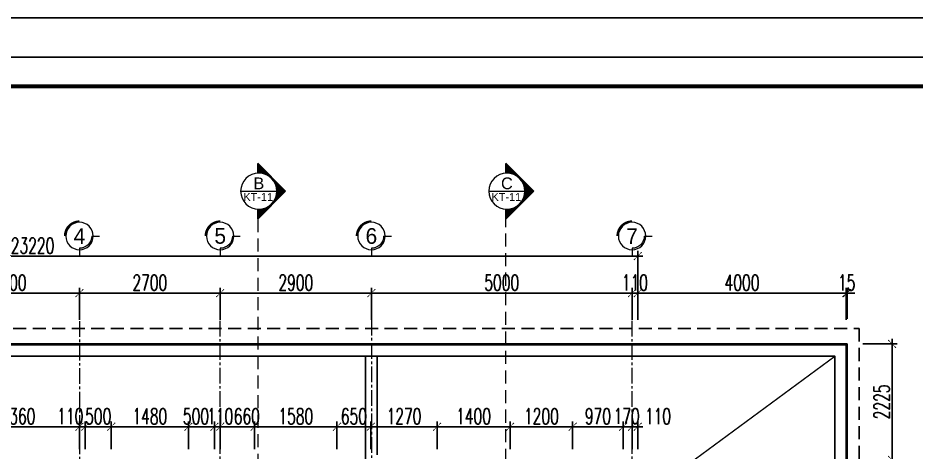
# Model space of a CAD drawing. Header units: millimetres. Extents: x -34806 to 662668, y 63228 to 99452.
# Drawn here: x 99165 to 116393, y 89245 to 97563 of the extents above; entities that cross this region are included whole.
import ezdxf
from ezdxf.enums import TextEntityAlignment as Align

# ---------------------------------------------------------------- set-up
doc = ezdxf.new("R2010")
doc.units = ezdxf.units.MM
doc.header["$LTSCALE"] = 200
doc.header["$MEASUREMENT"] = 0
doc.header["$PDMODE"] = 3
doc.header["$PDSIZE"] = 50
doc.linetypes.add('CENTER2', pattern=[1.125, 0.75, -0.125, 0.125, -0.125])
doc.linetypes.add('DASHED2', pattern=[0.375, 0.25, -0.125])
doc.layers.get('0').update_dxf_attribs({"color": 95, "linetype": 'CONTINUOUS'})
doc.layers.get('DEFPOINTS').update_dxf_attribs({"linetype": 'CONTINUOUS'})
for name, color, linetype, lineweight in [('cat', 1, 'CONTINUOUS', 40), ('hacth', 251, 'CONTINUOUS', 13), ('hatch', 251, 'CONTINUOUS', 5), ('thay', 7, 'CONTINUOUS', 18), ('tim', 254, 'CENTER2', 9)]:
    doc.layers.add(name, color=color, linetype=linetype, lineweight=lineweight)
for name, color, linetype in [('DIM', 1, 'CONTINUOUS'), ('KHUNGTEN', 7, 'CONTINUOUS'), ('Net_Manh', 155, 'CONTINUOUS'), ('TEXT', 7, 'CONTINUOUS'), ('TPTA-Dimention', 251, 'CONTINUOUS'), ('TPTA-Text', 253, 'CONTINUOUS'), ('TPTA-Virtural', 253, 'CONTINUOUS')]:
    doc.layers.add(name, color=color, linetype=linetype)
doc.styles.add('Aria H iso', font='VHARIAL.ttf')
doc.styles.add('CHU HOA Day', font='VHARIAL.ttf')
doc.styles.add('dam', font='VHAVANB.ttf', dxfattribs={"width": 0.9, "height": 450})
doc.styles.add('Scale', font='vnsimli.shx', dxfattribs={"width": 0.65, "bigfont": 'bigfont.shx'})
doc.dimstyles.new('Scale', dxfattribs={"dimscale": 10, "dimtxt": 2, "dimasz": 0.8, "dimexe": 1, "dimexo": 0, "dimgap": 0.5, "dimtad": 1, "dimdec": 0, "dimzin": 0, "dimdsep": 46, "dimtxsty": 'Scale', "dimblk": 'ARCHTICK', "dimcen": 1, "dimdle": 1, "dimclrd": 8, "dimclre": 251, "dimclrt": 3, "dimadec": 0, "dimazin": 0, "dimtfac": 1, "dimtdec": 0, "dimtix": 1, "dimtmove": 2, "dimatfit": 3, "dimfxl": 1, "dimtolj": 1, "dimtzin": 0, "dimarcsym": 0})

# ---------------------------------------------------------------- blocks, each defined once
blk = doc.blocks.new('_ArchTick')
at = {"layer": 'DIM', "color": 150}
blk.add_lwpolyline([(0.5, 0.5, 0.133, 0, 0), (0, 0, 0, 0.133, 0), (-0.5, -0.5, 0.133, 0.133, 0)], format="xyseb", dxfattribs=at)
blk = doc.blocks.new('*D1170')
at = {"layer": 'DEFPOINTS', "color": 0}
for p in [(111055, 93000), (87835, 91781), (111055, 91781)]:
    blk.add_point(p, dxfattribs=at)
at = {"layer": 'TPTA-Text', "color": 251, "lineweight": -2}
for p, q in [((87835, 91781), (87835, 93100)), ((111055, 91781), (111055, 93100))]:
    blk.add_line(p, q, dxfattribs=at)
at = {"layer": 'TPTA-Text', "color": 8, "lineweight": -2}
blk.add_line((87735, 93000), (111155, 93000), dxfattribs=at)
at = {"layer": 'TPTA-Text', "color": 8, "lineweight": -2, "xscale": 150, "yscale": 150, "zscale": 150, "rotation": 180}
blk.add_blockref('_ArchTick', (87835, 93000), dxfattribs=at)
at = {"layer": 'TPTA-Text', "color": 8, "lineweight": -2, "xscale": 150, "yscale": 150, "zscale": 150}
blk.add_blockref('_ArchTick', (111055, 93000), dxfattribs=at)
at = {"layer": 'TPTA-Text', "color": 3, "insert": (99445, 93200), "char_height": 300, "attachment_point": 5, "style": 'Scale'}
blk.add_mtext('\\A1;23220', dxfattribs=at)
blk = doc.blocks.new('*D1171')
at = {"layer": 'DEFPOINTS', "color": 0}
for p in [(110945, 92291), (110945, 91781), (111055, 91781)]:
    blk.add_point(p, dxfattribs=at)
at = {"layer": 'TPTA-Text', "color": 251, "lineweight": -2}
for p, q in [((110945, 91781), (110945, 92391)), ((111055, 91781), (111055, 92391))]:
    blk.add_line(p, q, dxfattribs=at)
at = {"layer": 'TPTA-Text', "color": 8, "lineweight": -2}
for p, q in [((110945, 92291), (110795, 92291)), ((111055, 92291), (110945, 92291)), ((111055, 92291), (111205, 92291))]:
    blk.add_line(p, q, dxfattribs=at)
at = {"layer": 'TPTA-Text', "color": 8, "lineweight": -2, "xscale": 150, "yscale": 150, "zscale": 150}
blk.add_blockref('_ArchTick', (110945, 92291), dxfattribs=at)
at = {"layer": 'TPTA-Text', "color": 8, "lineweight": -2, "xscale": 150, "yscale": 150, "zscale": 150, "rotation": 180}
blk.add_blockref('_ArchTick', (111055, 92291), dxfattribs=at)
at = {"layer": 'TPTA-Text', "color": 3, "insert": (111000, 92491), "char_height": 300, "attachment_point": 5, "style": 'Scale'}
blk.add_mtext('\\A1;110', dxfattribs=at)
blk = doc.blocks.new('*D1172')
at = {"layer": 'DEFPOINTS', "color": 0}
for p in [(105945, 92291), (105945, 91781), (110945, 91781)]:
    blk.add_point(p, dxfattribs=at)
at = {"layer": 'TPTA-Text', "color": 251, "lineweight": -2}
for p, q in [((105945, 91781), (105945, 92391)), ((110945, 91781), (110945, 92391))]:
    blk.add_line(p, q, dxfattribs=at)
at = {"layer": 'TPTA-Text', "color": 8, "lineweight": -2}
blk.add_line((111045, 92291), (105845, 92291), dxfattribs=at)
at = {"layer": 'TPTA-Text', "color": 8, "lineweight": -2, "xscale": 150, "yscale": 150, "zscale": 150, "rotation": 180}
blk.add_blockref('_ArchTick', (105945, 92291), dxfattribs=at)
at = {"layer": 'TPTA-Text', "color": 8, "lineweight": -2, "xscale": 150, "yscale": 150, "zscale": 150}
blk.add_blockref('_ArchTick', (110945, 92291), dxfattribs=at)
at = {"layer": 'TPTA-Text', "color": 3, "insert": (108445, 92491), "char_height": 300, "attachment_point": 5, "style": 'Scale'}
blk.add_mtext('\\A1;5000', dxfattribs=at)
blk = doc.blocks.new('*D1173')
at = {"layer": 'DEFPOINTS', "color": 0}
for p in [(103045, 92291), (103045, 91781), (105945, 91781)]:
    blk.add_point(p, dxfattribs=at)
at = {"layer": 'TPTA-Text', "color": 251, "lineweight": -2}
for p, q in [((103045, 91781), (103045, 92391)), ((105945, 91781), (105945, 92391))]:
    blk.add_line(p, q, dxfattribs=at)
at = {"layer": 'TPTA-Text', "color": 8, "lineweight": -2}
blk.add_line((106045, 92291), (102945, 92291), dxfattribs=at)
at = {"layer": 'TPTA-Text', "color": 8, "lineweight": -2, "xscale": 150, "yscale": 150, "zscale": 150, "rotation": 180}
blk.add_blockref('_ArchTick', (103045, 92291), dxfattribs=at)
at = {"layer": 'TPTA-Text', "color": 8, "lineweight": -2, "xscale": 150, "yscale": 150, "zscale": 150}
blk.add_blockref('_ArchTick', (105945, 92291), dxfattribs=at)
at = {"layer": 'TPTA-Text', "color": 3, "insert": (104495, 92491), "char_height": 300, "attachment_point": 5, "style": 'Scale'}
blk.add_mtext('\\A1;2900', dxfattribs=at)
blk = doc.blocks.new('*D1174')
at = {"layer": 'DEFPOINTS', "color": 0}
for p in [(100345, 92291), (100345, 91781), (103045, 91781)]:
    blk.add_point(p, dxfattribs=at)
at = {"layer": 'TPTA-Text', "color": 251, "lineweight": -2}
for p, q in [((100345, 91781), (100345, 92391)), ((103045, 91781), (103045, 92391))]:
    blk.add_line(p, q, dxfattribs=at)
at = {"layer": 'TPTA-Text', "color": 8, "lineweight": -2}
blk.add_line((103145, 92291), (100245, 92291), dxfattribs=at)
at = {"layer": 'TPTA-Text', "color": 8, "lineweight": -2, "xscale": 150, "yscale": 150, "zscale": 150, "rotation": 180}
blk.add_blockref('_ArchTick', (100345, 92291), dxfattribs=at)
at = {"layer": 'TPTA-Text', "color": 8, "lineweight": -2, "xscale": 150, "yscale": 150, "zscale": 150}
blk.add_blockref('_ArchTick', (103045, 92291), dxfattribs=at)
at = {"layer": 'TPTA-Text', "color": 3, "insert": (101695, 92491), "char_height": 300, "attachment_point": 5, "style": 'Scale'}
blk.add_mtext('\\A1;2700', dxfattribs=at)
blk = doc.blocks.new('*D1178')
at = {"layer": 'DEFPOINTS', "color": 0}
for p in [(115055, 92291), (111055, 91781), (115055, 91781)]:
    blk.add_point(p, dxfattribs=at)
at = {"layer": 'TPTA-Text', "color": 251, "lineweight": -2}
for p, q in [((111055, 91781), (111055, 92391)), ((115055, 91781), (115055, 92391))]:
    blk.add_line(p, q, dxfattribs=at)
at = {"layer": 'TPTA-Text', "color": 8, "lineweight": -2}
blk.add_line((110955, 92291), (115155, 92291), dxfattribs=at)
at = {"layer": 'TPTA-Text', "color": 8, "lineweight": -2, "xscale": 150, "yscale": 150, "zscale": 150, "rotation": 180}
blk.add_blockref('_ArchTick', (111055, 92291), dxfattribs=at)
at = {"layer": 'TPTA-Text', "color": 8, "lineweight": -2, "xscale": 150, "yscale": 150, "zscale": 150}
blk.add_blockref('_ArchTick', (115055, 92291), dxfattribs=at)
at = {"layer": 'TPTA-Text', "color": 3, "insert": (113055, 92491), "char_height": 300, "attachment_point": 5, "style": 'Scale'}
blk.add_mtext('\\A1;4000', dxfattribs=at)
blk = doc.blocks.new('*D1186')
at = {"layer": 'DEFPOINTS', "color": 0}
for p in [(115372, 91317), (115372, 89092), (115934, 89092)]:
    blk.add_point(p, dxfattribs=at)
at = {"layer": 'TPTA-Text', "color": 251, "lineweight": -2}
for p, q in [((115372, 91317), (116034, 91317)), ((115372, 89092), (116034, 89092))]:
    blk.add_line(p, q, dxfattribs=at)
at = {"layer": 'TPTA-Text', "color": 8, "lineweight": -2}
blk.add_line((115934, 91417), (115934, 88992), dxfattribs=at)
at = {"layer": 'TPTA-Text', "color": 8, "lineweight": -2, "xscale": 150, "yscale": 150, "zscale": 150}
for p, rotation in [((115934, 91317), 90), ((115934, 89092), 270)]:
    blk.add_blockref('_ArchTick', p, dxfattribs=dict(at, rotation=rotation))
at = {"layer": 'TPTA-Text', "color": 3, "insert": (115734, 90205), "char_height": 300, "attachment_point": 5, "rotation": 90, "style": 'Scale'}
blk.add_mtext('\\A1;2225', dxfattribs=at)
blk = doc.blocks.new('tr')
at = {"layer": 'thay', "ltscale": 600}
for p, q in [((0, -200), (0, 0)), ((313, -513), (513, -513))]:
    blk.add_line(p, q, dxfattribs=at)
at = {"layer": 'thay', "color": 150, "ltscale": 600, "const_width": 50}
blk.add_lwpolyline([(-375, -513, 0.414214), (0, -888, 0.414214)], format="xyb", dxfattribs=at)
at = {"layer": 'thay', "ltscale": 600}
blk.add_circle((0, -513), 350, dxfattribs=at)
blk.add_arc((0, -513), 313, 0, 90, dxfattribs=at)
blk = doc.blocks.new('cad')
at = {"layer": 'hatch'}
h = blk.add_hatch(dxfattribs=at)
h.set_pattern_fill('ANSI31', color=256, scale=96.25, angle=-90, style=0)
h.set_pattern_definition([(225, (101783, 283734), (-8.50737846, 8.50737846), [])])
edge = h.paths.add_edge_path()
edge.add_ellipse((0, 0), major_axis=(-408, 408), ratio=1, start_angle=135, end_angle=137.8395)
edge.add_line((29, -577), (29, -890))
edge.add_line((29, -890), (-861, 0))
edge.add_line((-861, 0), (29, 890))
edge.add_line((29, 890), (29, 577))
edge.add_ellipse((0, 0), major_axis=(408, 408), ratio=1, start_angle=42.1605, end_angle=45)
edge.add_ellipse((0, 0), major_axis=(-408, 408), ratio=1, start_angle=-45, end_angle=135)
at = {"layer": 'cat', "color": 150, "linetype": 'Continuous', "const_width": 62.4}
for points in [[(29, 577), (29, 890)], [(29, -577), (29, -890)]]:
    blk.add_lwpolyline(points, dxfattribs=at)
at = {"layer": 'thay', "linetype": 'Continuous'}
for p in [(29, 890), (29, -890)]:
    blk.add_line(p, (-861, 0), dxfattribs=at)
at = {"layer": 'thay'}
blk.add_line((577, 0), (-578, 0), dxfattribs=at)
blk.add_circle((0, 0), 578, dxfattribs=at)
at = {"layer": 'TEXT'}
for tag, height, style, p in [('1', 375, 'CHU HOA Day', (-500, 62)), ('KT-00', 250, 'Aria H iso', (-1613, -278))]:
    blk.add_attdef(tag, text='', height=height, dxfattribs=dict(at, style=style)).set_placement(p, align=Align.CENTER)
blk = doc.blocks.new('*D1203')
at = {"layer": 'DEFPOINTS', "color": 0}
for p in [(97645, 92291), (97645, 91781), (100345, 91781)]:
    blk.add_point(p, dxfattribs=at)
at = {"layer": 'TPTA-Text', "color": 251, "lineweight": -2}
for p, q in [((97645, 91781), (97645, 92391)), ((100345, 91781), (100345, 92391))]:
    blk.add_line(p, q, dxfattribs=at)
at = {"layer": 'TPTA-Text', "color": 8, "lineweight": -2}
blk.add_line((100445, 92291), (97545, 92291), dxfattribs=at)
at = {"layer": 'TPTA-Text', "color": 8, "lineweight": -2, "xscale": 150, "yscale": 150, "zscale": 150, "rotation": 180}
blk.add_blockref('_ArchTick', (97645, 92291), dxfattribs=at)
at = {"layer": 'TPTA-Text', "color": 8, "lineweight": -2, "xscale": 150, "yscale": 150, "zscale": 150}
blk.add_blockref('_ArchTick', (100345, 92291), dxfattribs=at)
at = {"layer": 'TPTA-Text', "color": 3, "insert": (98995, 92491), "char_height": 300, "attachment_point": 5, "style": 'Scale'}
blk.add_mtext('\\A1;2700', dxfattribs=at)
blk = doc.blocks.new('*D1210')
at = {"layer": 'DEFPOINTS', "color": 0}
for p in [(115055, 92291), (115055, 91797), (115070, 91797)]:
    blk.add_point(p, dxfattribs=at)
at = {"layer": 'TPTA-Text', "color": 251, "lineweight": -2}
for p, q in [((115055, 91797), (115055, 92391)), ((115070, 91797), (115070, 92391))]:
    blk.add_line(p, q, dxfattribs=at)
at = {"layer": 'TPTA-Text', "color": 8, "lineweight": -2}
for p, q in [((115055, 92291), (114905, 92291)), ((115070, 92291), (115055, 92291)), ((115070, 92291), (115220, 92291))]:
    blk.add_line(p, q, dxfattribs=at)
at = {"layer": 'TPTA-Text', "color": 8, "lineweight": -2, "xscale": 150, "yscale": 150, "zscale": 150}
blk.add_blockref('_ArchTick', (115055, 92291), dxfattribs=at)
at = {"layer": 'TPTA-Text', "color": 8, "lineweight": -2, "xscale": 150, "yscale": 150, "zscale": 150, "rotation": 180}
blk.add_blockref('_ArchTick', (115070, 92291), dxfattribs=at)
at = {"layer": 'TPTA-Text', "color": 3, "insert": (115062, 92491), "char_height": 300, "attachment_point": 5, "style": 'Scale'}
blk.add_mtext('\\A1;15', dxfattribs=at)
blk = doc.blocks.new('*D1225')
at = {"layer": 'DEFPOINTS', "color": 0}
for p in [(100345, 89730), (97985, 89298), (100345, 89298)]:
    blk.add_point(p, dxfattribs=at)
at = {"layer": 'TPTA-Text', "color": 251, "lineweight": -2}
for p, q in [((97985, 89298), (97985, 89830)), ((100345, 89298), (100345, 89830))]:
    blk.add_line(p, q, dxfattribs=at)
at = {"layer": 'TPTA-Text', "color": 8, "lineweight": -2}
blk.add_line((97885, 89730), (100445, 89730), dxfattribs=at)
at = {"layer": 'TPTA-Text', "color": 8, "lineweight": -2, "xscale": 150, "yscale": 150, "zscale": 150, "rotation": 180}
blk.add_blockref('_ArchTick', (97985, 89730), dxfattribs=at)
at = {"layer": 'TPTA-Text', "color": 8, "lineweight": -2, "xscale": 150, "yscale": 150, "zscale": 150}
blk.add_blockref('_ArchTick', (100345, 89730), dxfattribs=at)
at = {"layer": 'TPTA-Text', "color": 3, "insert": (99165, 89930), "char_height": 300, "attachment_point": 5, "style": 'Scale'}
blk.add_mtext('\\A1;2360', dxfattribs=at)
blk = doc.blocks.new('*D1226')
at = {"layer": 'DEFPOINTS', "color": 0}
for p in [(100455, 89730), (100345, 89298), (100455, 89298)]:
    blk.add_point(p, dxfattribs=at)
at = {"layer": 'TPTA-Text', "color": 251, "lineweight": -2}
for p, q in [((100345, 89298), (100345, 89830)), ((100455, 89298), (100455, 89830))]:
    blk.add_line(p, q, dxfattribs=at)
at = {"layer": 'TPTA-Text', "color": 8, "lineweight": -2}
blk.add_line((100245, 89730), (100555, 89730), dxfattribs=at)
at = {"layer": 'TPTA-Text', "color": 8, "lineweight": -2, "xscale": 150, "yscale": 150, "zscale": 150, "rotation": 180}
blk.add_blockref('_ArchTick', (100345, 89730), dxfattribs=at)
at = {"layer": 'TPTA-Text', "color": 8, "lineweight": -2, "xscale": 150, "yscale": 150, "zscale": 150}
blk.add_blockref('_ArchTick', (100455, 89730), dxfattribs=at)
at = {"layer": 'TPTA-Text', "color": 3, "insert": (100168, 89930), "char_height": 300, "attachment_point": 5, "style": 'Scale'}
blk.add_mtext('\\A1;110', dxfattribs=at)
blk = doc.blocks.new('*D1227')
at = {"layer": 'DEFPOINTS', "color": 0}
for p in [(100955, 89730), (100455, 89298), (100955, 89298)]:
    blk.add_point(p, dxfattribs=at)
at = {"layer": 'TPTA-Text', "color": 251, "lineweight": -2}
for p, q in [((100455, 89298), (100455, 89830)), ((100955, 89298), (100955, 89830))]:
    blk.add_line(p, q, dxfattribs=at)
at = {"layer": 'TPTA-Text', "color": 8, "lineweight": -2}
for p, q in [((100455, 89730), (100305, 89730)), ((100455, 89730), (100955, 89730)), ((100955, 89730), (101105, 89730))]:
    blk.add_line(p, q, dxfattribs=at)
at = {"layer": 'TPTA-Text', "color": 8, "lineweight": -2, "xscale": 150, "yscale": 150, "zscale": 150}
blk.add_blockref('_ArchTick', (100455, 89730), dxfattribs=at)
at = {"layer": 'TPTA-Text', "color": 8, "lineweight": -2, "xscale": 150, "yscale": 150, "zscale": 150, "rotation": 180}
blk.add_blockref('_ArchTick', (100955, 89730), dxfattribs=at)
at = {"layer": 'TPTA-Text', "color": 3, "insert": (100705, 89930), "char_height": 300, "attachment_point": 5, "style": 'Scale'}
blk.add_mtext('\\A1;500', dxfattribs=at)
blk = doc.blocks.new('*D1228')
at = {"layer": 'DEFPOINTS', "color": 0}
for p in [(102436, 89730), (100955, 89298), (102436, 89298)]:
    blk.add_point(p, dxfattribs=at)
at = {"layer": 'TPTA-Text', "color": 251, "lineweight": -2}
for p, q in [((100955, 89298), (100955, 89830)), ((102436, 89298), (102436, 89830))]:
    blk.add_line(p, q, dxfattribs=at)
at = {"layer": 'TPTA-Text', "color": 8, "lineweight": -2}
blk.add_line((100855, 89730), (102536, 89730), dxfattribs=at)
at = {"layer": 'TPTA-Text', "color": 8, "lineweight": -2, "xscale": 150, "yscale": 150, "zscale": 150, "rotation": 180}
blk.add_blockref('_ArchTick', (100955, 89730), dxfattribs=at)
at = {"layer": 'TPTA-Text', "color": 8, "lineweight": -2, "xscale": 150, "yscale": 150, "zscale": 150}
blk.add_blockref('_ArchTick', (102436, 89730), dxfattribs=at)
at = {"layer": 'TPTA-Text', "color": 3, "insert": (101695, 89930), "char_height": 300, "attachment_point": 5, "style": 'Scale'}
blk.add_mtext('\\A1;1480', dxfattribs=at)
blk = doc.blocks.new('*D1229')
at = {"layer": 'DEFPOINTS', "color": 0}
for p in [(102935, 89730), (102435, 89298), (102935, 89298)]:
    blk.add_point(p, dxfattribs=at)
at = {"layer": 'TPTA-Text', "color": 251, "lineweight": -2}
for p, q in [((102435, 89298), (102435, 89830)), ((102935, 89298), (102935, 89830))]:
    blk.add_line(p, q, dxfattribs=at)
at = {"layer": 'TPTA-Text', "color": 8, "lineweight": -2}
blk.add_line((102335, 89730), (103035, 89730), dxfattribs=at)
at = {"layer": 'TPTA-Text', "color": 8, "lineweight": -2, "xscale": 150, "yscale": 150, "zscale": 150, "rotation": 180}
blk.add_blockref('_ArchTick', (102435, 89730), dxfattribs=at)
at = {"layer": 'TPTA-Text', "color": 8, "lineweight": -2, "xscale": 150, "yscale": 150, "zscale": 150}
blk.add_blockref('_ArchTick', (102935, 89730), dxfattribs=at)
at = {"layer": 'TPTA-Text', "color": 3, "insert": (102580, 89930), "char_height": 300, "attachment_point": 5, "style": 'Scale'}
blk.add_mtext('\\A1;500', dxfattribs=at)
blk = doc.blocks.new('*D1230')
at = {"layer": 'DEFPOINTS', "color": 0}
for p in [(103045, 89730), (102935, 89298), (103045, 89298)]:
    blk.add_point(p, dxfattribs=at)
at = {"layer": 'TPTA-Text', "color": 251, "lineweight": -2}
for p, q in [((102935, 89298), (102935, 89830)), ((103045, 89298), (103045, 89830))]:
    blk.add_line(p, q, dxfattribs=at)
at = {"layer": 'TPTA-Text', "color": 8, "lineweight": -2}
blk.add_line((102835, 89730), (103145, 89730), dxfattribs=at)
at = {"layer": 'TPTA-Text', "color": 8, "lineweight": -2, "xscale": 150, "yscale": 150, "zscale": 150, "rotation": 180}
blk.add_blockref('_ArchTick', (102935, 89730), dxfattribs=at)
at = {"layer": 'TPTA-Text', "color": 8, "lineweight": -2, "xscale": 150, "yscale": 150, "zscale": 150}
blk.add_blockref('_ArchTick', (103045, 89730), dxfattribs=at)
at = {"layer": 'TPTA-Text', "color": 3, "insert": (103045, 89930), "char_height": 300, "attachment_point": 5, "style": 'Scale'}
blk.add_mtext('\\A1;110', dxfattribs=at)
blk = doc.blocks.new('*D1231')
at = {"layer": 'DEFPOINTS', "color": 0}
for p in [(103705, 89730), (103045, 89298), (103705, 89298)]:
    blk.add_point(p, dxfattribs=at)
at = {"layer": 'TPTA-Text', "color": 251, "lineweight": -2}
for p, q in [((103045, 89298), (103045, 89830)), ((103705, 89298), (103705, 89830))]:
    blk.add_line(p, q, dxfattribs=at)
at = {"layer": 'TPTA-Text', "color": 8, "lineweight": -2}
blk.add_line((102945, 89730), (103805, 89730), dxfattribs=at)
at = {"layer": 'TPTA-Text', "color": 8, "lineweight": -2, "xscale": 150, "yscale": 150, "zscale": 150, "rotation": 180}
blk.add_blockref('_ArchTick', (103045, 89730), dxfattribs=at)
at = {"layer": 'TPTA-Text', "color": 8, "lineweight": -2, "xscale": 150, "yscale": 150, "zscale": 150}
blk.add_blockref('_ArchTick', (103705, 89730), dxfattribs=at)
at = {"layer": 'TPTA-Text', "color": 3, "insert": (103556, 89930), "char_height": 300, "attachment_point": 5, "style": 'Scale'}
blk.add_mtext('\\A1;660', dxfattribs=at)
blk = doc.blocks.new('*D1232')
at = {"layer": 'DEFPOINTS', "color": 0}
for p in [(105285, 89730), (103705, 89298), (105285, 89298)]:
    blk.add_point(p, dxfattribs=at)
at = {"layer": 'TPTA-Text', "color": 251, "lineweight": -2}
for p, q in [((103705, 89298), (103705, 89830)), ((105285, 89298), (105285, 89830))]:
    blk.add_line(p, q, dxfattribs=at)
at = {"layer": 'TPTA-Text', "color": 8, "lineweight": -2}
blk.add_line((103605, 89730), (105385, 89730), dxfattribs=at)
at = {"layer": 'TPTA-Text', "color": 8, "lineweight": -2, "xscale": 150, "yscale": 150, "zscale": 150, "rotation": 180}
blk.add_blockref('_ArchTick', (103705, 89730), dxfattribs=at)
at = {"layer": 'TPTA-Text', "color": 8, "lineweight": -2, "xscale": 150, "yscale": 150, "zscale": 150}
blk.add_blockref('_ArchTick', (105285, 89730), dxfattribs=at)
at = {"layer": 'TPTA-Text', "color": 3, "insert": (104495, 89930), "char_height": 300, "attachment_point": 5, "style": 'Scale'}
blk.add_mtext('\\A1;1580', dxfattribs=at)
blk = doc.blocks.new('*D1233')
at = {"layer": 'DEFPOINTS', "color": 0}
for p in [(105935, 89730), (105285, 89298), (105935, 89298)]:
    blk.add_point(p, dxfattribs=at)
at = {"layer": 'TPTA-Text', "color": 251, "lineweight": -2}
for p, q in [((105285, 89298), (105285, 89830)), ((105935, 89298), (105935, 89830))]:
    blk.add_line(p, q, dxfattribs=at)
at = {"layer": 'TPTA-Text', "color": 8, "lineweight": -2}
blk.add_line((105185, 89730), (106035, 89730), dxfattribs=at)
at = {"layer": 'TPTA-Text', "color": 8, "lineweight": -2, "xscale": 150, "yscale": 150, "zscale": 150, "rotation": 180}
blk.add_blockref('_ArchTick', (105285, 89730), dxfattribs=at)
at = {"layer": 'TPTA-Text', "color": 8, "lineweight": -2, "xscale": 150, "yscale": 150, "zscale": 150}
blk.add_blockref('_ArchTick', (105935, 89730), dxfattribs=at)
at = {"layer": 'TPTA-Text', "color": 3, "insert": (105610, 89930), "char_height": 300, "attachment_point": 5, "style": 'Scale'}
blk.add_mtext('\\A1;650', dxfattribs=at)
blk = doc.blocks.new('*D1234')
at = {"layer": 'DEFPOINTS', "color": 0}
for p in [(107205, 89730), (105935, 89298), (107205, 89298)]:
    blk.add_point(p, dxfattribs=at)
at = {"layer": 'TPTA-Text', "color": 251, "lineweight": -2}
for p, q in [((105935, 89298), (105935, 89830)), ((107205, 89298), (107205, 89830))]:
    blk.add_line(p, q, dxfattribs=at)
at = {"layer": 'TPTA-Text', "color": 8, "lineweight": -2}
blk.add_line((105835, 89730), (107305, 89730), dxfattribs=at)
at = {"layer": 'TPTA-Text', "color": 8, "lineweight": -2, "xscale": 150, "yscale": 150, "zscale": 150, "rotation": 180}
blk.add_blockref('_ArchTick', (105935, 89730), dxfattribs=at)
at = {"layer": 'TPTA-Text', "color": 8, "lineweight": -2, "xscale": 150, "yscale": 150, "zscale": 150}
blk.add_blockref('_ArchTick', (107205, 89730), dxfattribs=at)
at = {"layer": 'TPTA-Text', "color": 3, "insert": (106570, 89930), "char_height": 300, "attachment_point": 5, "style": 'Scale'}
blk.add_mtext('\\A1;1270', dxfattribs=at)
blk = doc.blocks.new('*D1235')
at = {"layer": 'DEFPOINTS', "color": 0}
for p in [(108606, 89730), (107205, 89298), (108606, 89298)]:
    blk.add_point(p, dxfattribs=at)
at = {"layer": 'TPTA-Text', "color": 251, "lineweight": -2}
for p, q in [((107205, 89298), (107205, 89830)), ((108606, 89298), (108606, 89830))]:
    blk.add_line(p, q, dxfattribs=at)
at = {"layer": 'TPTA-Text', "color": 8, "lineweight": -2}
blk.add_line((107105, 89730), (108706, 89730), dxfattribs=at)
at = {"layer": 'TPTA-Text', "color": 8, "lineweight": -2, "xscale": 150, "yscale": 150, "zscale": 150, "rotation": 180}
blk.add_blockref('_ArchTick', (107205, 89730), dxfattribs=at)
at = {"layer": 'TPTA-Text', "color": 8, "lineweight": -2, "xscale": 150, "yscale": 150, "zscale": 150}
blk.add_blockref('_ArchTick', (108606, 89730), dxfattribs=at)
at = {"layer": 'TPTA-Text', "color": 3, "insert": (107905, 89930), "char_height": 300, "attachment_point": 5, "style": 'Scale'}
blk.add_mtext('\\A1;1400', dxfattribs=at)
blk = doc.blocks.new('*D1236')
at = {"layer": 'DEFPOINTS', "color": 0}
for p in [(109806, 89730), (108606, 89298), (109806, 89298)]:
    blk.add_point(p, dxfattribs=at)
at = {"layer": 'TPTA-Text', "color": 251, "lineweight": -2}
for p, q in [((108606, 89298), (108606, 89830)), ((109806, 89298), (109806, 89830))]:
    blk.add_line(p, q, dxfattribs=at)
at = {"layer": 'TPTA-Text', "color": 8, "lineweight": -2}
blk.add_line((108506, 89730), (109906, 89730), dxfattribs=at)
at = {"layer": 'TPTA-Text', "color": 8, "lineweight": -2, "xscale": 150, "yscale": 150, "zscale": 150, "rotation": 180}
blk.add_blockref('_ArchTick', (108606, 89730), dxfattribs=at)
at = {"layer": 'TPTA-Text', "color": 8, "lineweight": -2, "xscale": 150, "yscale": 150, "zscale": 150}
blk.add_blockref('_ArchTick', (109806, 89730), dxfattribs=at)
at = {"layer": 'TPTA-Text', "color": 3, "insert": (109206, 89930), "char_height": 300, "attachment_point": 5, "style": 'Scale'}
blk.add_mtext('\\A1;1200', dxfattribs=at)
blk = doc.blocks.new('*D1237')
at = {"layer": 'DEFPOINTS', "color": 0}
for p in [(110776, 89730), (109806, 89298), (110776, 89298)]:
    blk.add_point(p, dxfattribs=at)
at = {"layer": 'TPTA-Text', "color": 251, "lineweight": -2}
for p, q in [((109806, 89298), (109806, 89830)), ((110776, 89298), (110776, 89830))]:
    blk.add_line(p, q, dxfattribs=at)
at = {"layer": 'TPTA-Text', "color": 8, "lineweight": -2}
blk.add_line((109706, 89730), (110876, 89730), dxfattribs=at)
at = {"layer": 'TPTA-Text', "color": 8, "lineweight": -2, "xscale": 150, "yscale": 150, "zscale": 150, "rotation": 180}
blk.add_blockref('_ArchTick', (109806, 89730), dxfattribs=at)
at = {"layer": 'TPTA-Text', "color": 8, "lineweight": -2, "xscale": 150, "yscale": 150, "zscale": 150}
blk.add_blockref('_ArchTick', (110776, 89730), dxfattribs=at)
at = {"layer": 'TPTA-Text', "color": 3, "insert": (110291, 89930), "char_height": 300, "attachment_point": 5, "style": 'Scale'}
blk.add_mtext('\\A1;970', dxfattribs=at)
blk = doc.blocks.new('*D1238')
at = {"layer": 'DEFPOINTS', "color": 0}
for p in [(110945, 89730), (110775, 89298), (110945, 89298)]:
    blk.add_point(p, dxfattribs=at)
at = {"layer": 'TPTA-Text', "color": 251, "lineweight": -2}
for p, q in [((110775, 89298), (110775, 89830)), ((110945, 89298), (110945, 89830))]:
    blk.add_line(p, q, dxfattribs=at)
at = {"layer": 'TPTA-Text', "color": 8, "lineweight": -2}
blk.add_line((110675, 89730), (111045, 89730), dxfattribs=at)
at = {"layer": 'TPTA-Text', "color": 8, "lineweight": -2, "xscale": 150, "yscale": 150, "zscale": 150, "rotation": 180}
blk.add_blockref('_ArchTick', (110775, 89730), dxfattribs=at)
at = {"layer": 'TPTA-Text', "color": 8, "lineweight": -2, "xscale": 150, "yscale": 150, "zscale": 150}
blk.add_blockref('_ArchTick', (110945, 89730), dxfattribs=at)
at = {"layer": 'TPTA-Text', "color": 3, "insert": (110842, 89932), "char_height": 300, "attachment_point": 5, "style": 'Scale'}
blk.add_mtext('\\A1;170', dxfattribs=at)
blk = doc.blocks.new('*D1239')
at = {"layer": 'DEFPOINTS', "color": 0}
for p in [(111055, 89730), (110945, 89298), (111055, 89298)]:
    blk.add_point(p, dxfattribs=at)
at = {"layer": 'TPTA-Text', "color": 251, "lineweight": -2}
for p, q in [((110945, 89298), (110945, 89830)), ((111055, 89298), (111055, 89830))]:
    blk.add_line(p, q, dxfattribs=at)
at = {"layer": 'TPTA-Text', "color": 8, "lineweight": -2}
blk.add_line((110845, 89730), (111155, 89730), dxfattribs=at)
at = {"layer": 'TPTA-Text', "color": 8, "lineweight": -2, "xscale": 150, "yscale": 150, "zscale": 150, "rotation": 180}
blk.add_blockref('_ArchTick', (110945, 89730), dxfattribs=at)
at = {"layer": 'TPTA-Text', "color": 8, "lineweight": -2, "xscale": 150, "yscale": 150, "zscale": 150}
blk.add_blockref('_ArchTick', (111055, 89730), dxfattribs=at)
at = {"layer": 'TPTA-Text', "color": 3, "insert": (111443, 89930), "char_height": 300, "attachment_point": 5, "style": 'Scale'}
blk.add_mtext('\\A1;110', dxfattribs=at)
blk = doc.blocks.new('khung')
at = {"layer": 'DEFPOINTS', "color": 8}
blk.add_lwpolyline([(0, 0), (31503, 0), (31503, 22275), (0, 22275)], close=True, dxfattribs=at)
at = {"layer": 'KHUNGTEN', "color": 4, "const_width": 54.3}
blk.add_lwpolyline([(848, 388), (31117, 388), (31117, 21887), (848, 21887)], close=True, dxfattribs=at)

msp = doc.modelspace()

# ---------------------------------------------------------------- linework, layer by layer
msp.add_lwpolyline([(125027.1, 63934), (78087.5, 63934), (78087.5, 97563), (125027.1, 97563)], close=True)
at = {"layer": 'Net_Manh', "linetype": 'DASHED2', "ltscale": 5}
msp.add_lwpolyline([(87072.5, 91613.7), (115299.9, 91613.7), (115299.9, 74016.7), (87072.5, 74016.7)], close=True, dxfattribs=at)
at = {"layer": 'thay', "linetype": 'DASHED2', "ltscale": 5}
for p, q in [((103766.5, 93710.5), (103766.5, 71432.1)), ((108525.8, 71432.1), (108525.8, 93710.5))]:
    msp.add_line(p, q, dxfattribs=at)
at = {"layer": 'thay'}
msp.add_line((111055, 88302), (114835, 91082), dxfattribs=at)
at = {"layer": 'tim', "ltscale": 2}
for p, q in [((100345, 91750.8), (100345, 73463.9)), ((103045, 73909.8), (103045, 91780.8)), ((105945, 91780.8), (105945, 73909.8)), ((110945, 73909.8), (110945, 91780.8))]:
    msp.add_line(p, q, dxfattribs=at)
at = {"layer": 'TPTA-Dimention'}
for p, q in [((105835, 88302), (105835, 91082)), ((106055, 89192), (106055, 91082))]:
    msp.add_line(p, q, dxfattribs=at)
for points in [[(115070, 74016.7), (115070, 91317), (87072.5, 91317)], [(115055, 74016.7), (115055, 91302), (87072.5, 91302)], [(114835, 74016.7), (114835, 91082), (87072.5, 91082)]]:
    msp.add_lwpolyline(points, dxfattribs=at)
at = {"layer": 'TPTA-Virtural'}
msp.add_lwpolyline([(115070, 83592), (115070, 91317), (105945, 91317)], dxfattribs=at)

# ---------------------------------------------------------------- block references
at = {"layer": 'DIM', "xscale": -0.75, "yscale": 0.75, "zscale": 0.75, "rotation": 180}
for p in [(100345, 92999.7), (103045, 92999.7), (105945, 92999.7), (110945, 92999.7)]:
    msp.add_blockref('tr', p, dxfattribs=at)
at = {"layer": 'hacth', "xscale": 1.44238117831992, "yscale": 1.442381252141786, "zscale": 1.442381260145733}
msp.add_blockref('khung', (79197.3, 64684), dxfattribs=at)
at = {"layer": 'TEXT', "linetype": 'Continuous'}
ref = msp.add_blockref('cad', (103783.7, 94244.5), dxfattribs=dict(at, xscale=-0.5999999998603016, yscale=0.5999999999767169, zscale=0.6))
ref.add_attrib('1', 'b', dxfattribs={"height": 225, "style": 'CHU HOA Day'}).set_placement((103785.5, 94281.6), align=Align.CENTER)
ref.add_attrib('KT-00', 'kt-11', dxfattribs={"height": 150, "style": 'Aria H iso'}).set_placement((103773.8, 94057.9), align=Align.CENTER)
ref = msp.add_blockref('cad', (108543, 94244.5), dxfattribs=dict(at, xscale=-0.5999999998603016, yscale=0.5999999999767169, zscale=0.6))
ref.add_attrib('1', 'c', dxfattribs={"height": 225, "style": 'CHU HOA Day'}).set_placement((108544.9, 94281.6), align=Align.CENTER)
ref.add_attrib('KT-00', 'kt-11', dxfattribs={"height": 150, "style": 'Aria H iso'}).set_placement((108533.1, 94057.9), align=Align.CENTER)

# ---------------------------------------------------------------- texts
at = {"layer": 'TEXT', "linetype": 'Continuous', "style": 'dam'}
for s, p in [('4', (100345, 93384.6)), ('5', (103045, 93384.6)), ('6', (105945, 93384.6)), ('7', (110945, 93384.6))]:
    msp.add_text(s, height=300, dxfattribs=at).set_placement(p, align=Align.MIDDLE)

# ---------------------------------------------------------------- dimensions: what is measured, and where the dimension line sits
at = {"layer": 'TPTA-Text'}
for base, p1, p2, picture, middle in [((111055, 92999.7), (87835, 91780.8), (111055, 91780.8), '*D1170', (99445, 93199.7)), ((97645, 92290.6), (100345, 91780.8), (97645, 91780.8), '*D1203', (98995, 92490.6)), ((100345, 92290.6), (103045, 91780.8), (100345, 91780.8), '*D1174', (101695, 92490.6)), ((103045, 92290.6), (105945, 91780.8), (103045, 91780.8), '*D1173', (104495, 92490.6)), ((105945, 92290.6), (110945, 91780.8), (105945, 91780.8), '*D1172', (108445, 92490.6)), ((110945, 92290.6), (111055, 91780.8), (110945, 91780.8), '*D1171', (111000, 92490.6)), ((115055, 92290.6), (111055, 91780.8), (115055, 91780.8), '*D1178', (113055, 92490.6)), ((115055, 92290.6), (115070, 91797.3), (115055, 91797.3), '*D1210', (115062.5, 92490.6)), ((100345, 89730.4), (97985.2, 89297.6), (100345, 89297.6), '*D1225', (99165.1, 89930.4)), ((100955.3, 89730.4), (100455, 89297.6), (100955.3, 89297.6), '*D1227', (100705.1, 89930.4)), ((102435.7, 89730.4), (100955.3, 89297.6), (102435.7, 89297.6), '*D1228', (101695.5, 89930.4)), ((105285, 89730.4), (103705, 89297.6), (105285, 89297.6), '*D1232', (104495, 89930.4)), ((105935, 89730.4), (105285, 89297.6), (105935, 89297.6), '*D1233', (105610, 89930.4)), ((107205.4, 89730.4), (105935, 89297.6), (107205.4, 89297.6), '*D1234', (106570.2, 89930.4)), ((108605.6, 89730.4), (107205.4, 89297.6), (108605.6, 89297.6), '*D1235', (107905.5, 89930.4)), ((109806, 89730.4), (108605.6, 89297.6), (109806, 89297.6), '*D1236', (109205.8, 89930.4)), ((110776, 89730.4), (109806, 89297.6), (110776, 89297.6), '*D1237', (110291, 89930.4))]:
    dim = msp.add_linear_dim(base=base, p1=p1, p2=p2, dimstyle='Scale', override={"dimscale": 100, "dimtxt": 3, "dimasz": 1.5, "dimfxl": 110}, dxfattribs=at)
    dim.commit()
    dim.dimension.update_dxf_attribs({"geometry": picture, "text_midpoint": middle})
dim = msp.add_linear_dim(base=(115933.8, 89092), p1=(115372.1, 91317), p2=(115372.1, 89092), angle=90, dimstyle='Scale', override={"dimscale": 100, "dimtxt": 3, "dimasz": 1.5, "dimfxl": 110}, dxfattribs=at)
dim.commit()
dim.dimension.update_dxf_attribs({"geometry": '*D1186', "text_midpoint": (115733.8, 90204.5)})
for base, p1, p2, picture, middle in [((100455, 89730.4), (100345, 89297.6), (100455, 89297.6), '*D1226', (100167.7, 89930.4)), ((102935, 89730.4), (102434.7, 89297.6), (102935, 89297.6), '*D1229', (102579.9, 89930.4)), ((103045, 89730.4), (102935, 89297.6), (103045, 89297.6), '*D1230', (103045, 89930.4)), ((103705, 89730.4), (103045, 89297.6), (103705, 89297.6), '*D1231', (103555.5, 89930.4)), ((110945, 89730.4), (110775, 89297.6), (110945, 89297.6), '*D1238', (110841.9, 89932.5)), ((111055, 89730.4), (110945, 89297.6), (111055, 89297.6), '*D1239', (111442.8, 89930.4))]:
    dim = msp.add_linear_dim(base=base, p1=p1, p2=p2, dimstyle='Scale', override={"dimscale": 100, "dimtxt": 3, "dimasz": 1.5, "dimfxl": 110}, dxfattribs=at)
    dim.commit()
    dim.dimension.update_dxf_attribs({"geometry": picture, "text_midpoint": middle, "dimtype": 128})

doc.saveas('drawing.dxf')
